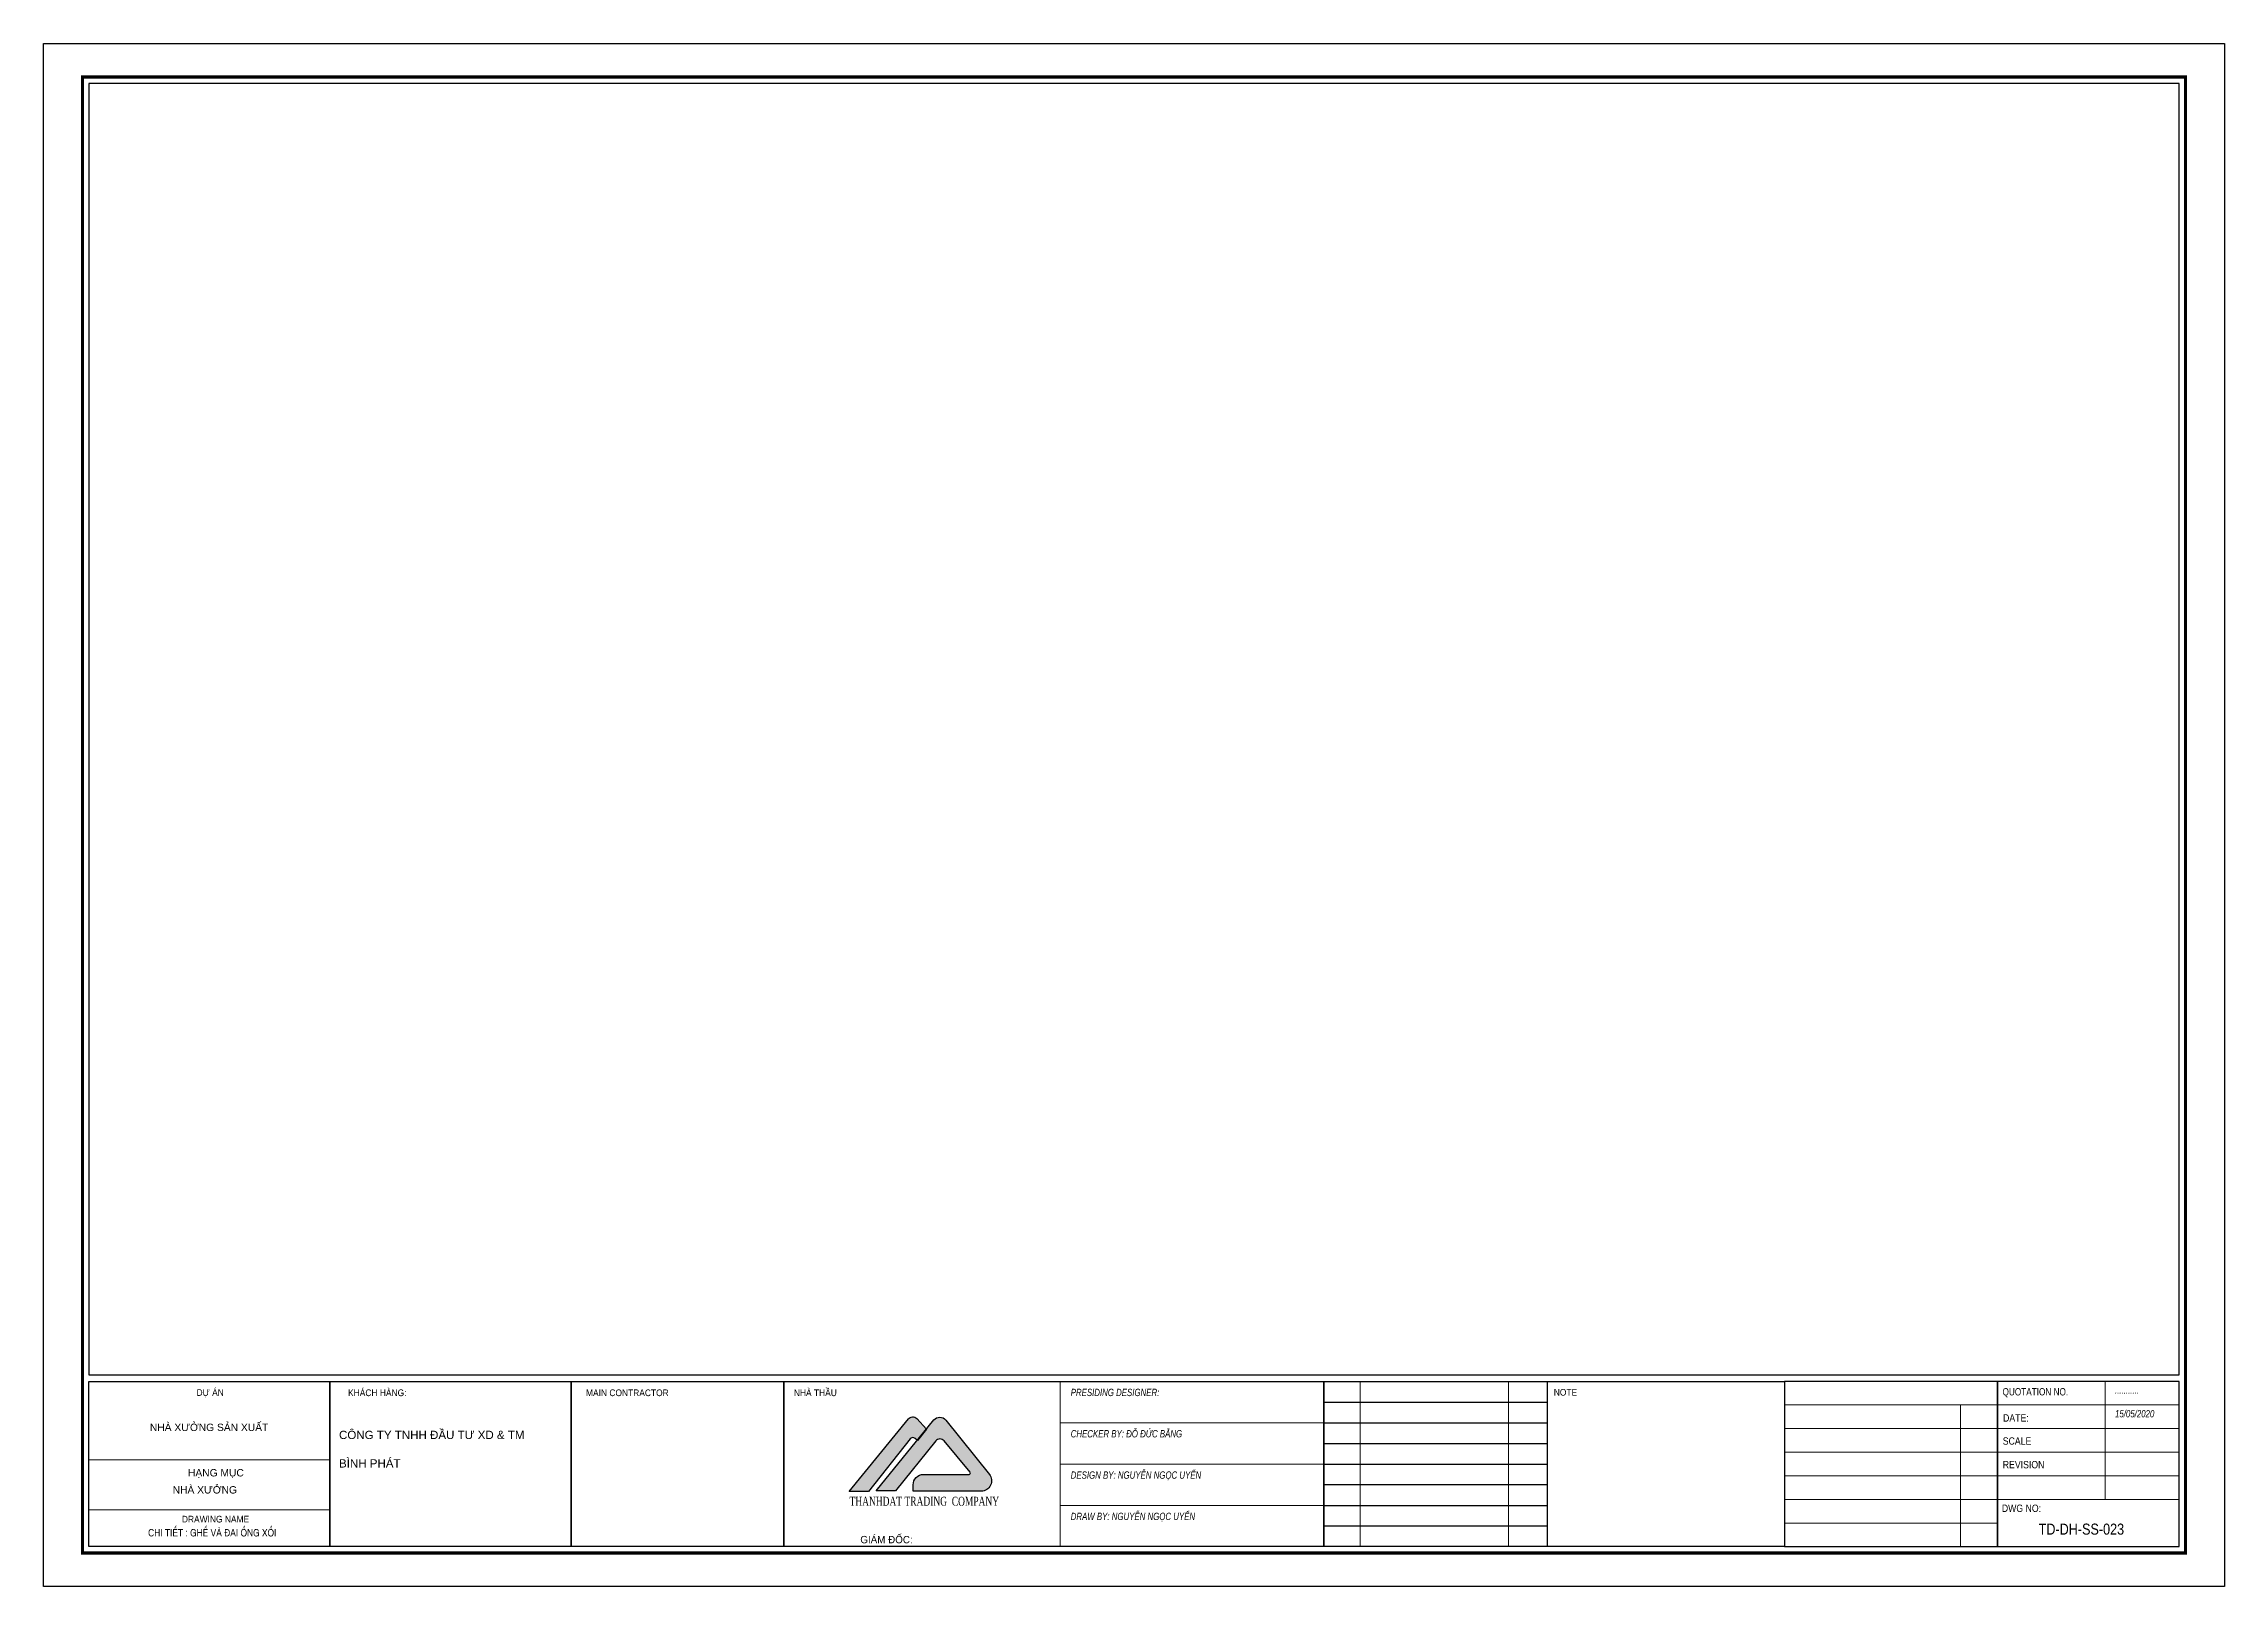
# Paper-space layout 'Layout1' of a CAD drawing. Header units: inches, sheet in millimetres. Extents: x 7 to 601, y 3 to 423.
import ezdxf
from ezdxf.enums import TextEntityAlignment as Align

# ---------------------------------------------------------------- set-up
doc = ezdxf.new("R2010")
doc.units = ezdxf.units.IN
doc.header["$MEASUREMENT"] = 0
for name, color, linetype in [('2', 2, 'Continuous'), ('251', 251, 'Continuous'), ('3', 3, 'Continuous'), ('7', 7, 'Continuous'), ('BAO KHUNG', 31, 'Continuous')]:
    doc.layers.add(name, color=color, linetype=linetype)
doc.layers.add('S-Hatch', color=8, linetype='Continuous', lineweight=9)
doc.styles.add('ADESK1', font='')
doc.styles.add('ST1', font='times.ttf', dxfattribs={"width": 0.7})
doc.styles.add('style1', font='')
doc.styles.add('style2', font='')
doc.styles.add('TIEU DE', font='', dxfattribs={"width": 0.8})
doc.styles.get('ADESK1').set_extended_font_data('.VnArialH')
doc.styles.get('style1').set_extended_font_data('.VnAvantH')
doc.styles.get('style2').set_extended_font_data('.VnAvantH', italic=True)
doc.styles.get('TIEU DE').set_extended_font_data('.VnArial NarrowH')

# ---------------------------------------------------------------- blocks, each defined once
blk = doc.blocks.new('A$C0C1A110F')
for color, points in [(5, [(236.05, 40.14, -0.415055), (237.37, 40.3), (238.02, 39.78), (240.46, 42.78), (237.81, 45.66, 0.456469), (235.54, 45.6), (219.41, 25.83), (224.71, 25.83)]), (240, [(245.3, 39.61), (252.35, 31.08, -0.634504), (252.06, 30.47), (239.66, 30.47, 0.414214), (236.85, 27.66), (236.85, 25.92), (255.41, 25.92, 0.629547), (257.6, 30.49), (245.72, 45.29, 0.477369), (242.51, 45.3), (240.46, 42.78), (238.05, 39.75), (238.02, 39.78), (226.79, 25.99), (232.05, 25.99), (242.98, 39.59, -0.475047)])]:
    blk.add_hatch(color=color).paths.add_polyline_path(points)
at = {"color": 5}
blk.add_lwpolyline([(224.71, 25.83), (219.41, 25.83), (235.54, 45.6, -0.456469), (237.81, 45.66), (240.46, 42.78), (238.05, 39.75), (237.37, 40.3, 0.415055), (236.05, 40.14), (224.71, 25.83)], format="xyb", dxfattribs=at)
at = {"color": 240}
blk.add_lwpolyline([(226.79, 25.99), (242.51, 45.3, -0.477369), (245.72, 45.29), (257.6, 30.49, -0.629547), (255.41, 25.92), (236.85, 25.92), (236.85, 27.66, -0.414214), (239.66, 30.47), (252.06, 30.47, 0.634504), (252.35, 31.08), (245.3, 39.61, 0.475047), (242.98, 39.59), (232.05, 25.99), (226.79, 25.99)], format="xyb", dxfattribs=at)
at = {"layer": '2', "color": 157, "linetype": 'Continuous'}
blk.add_lwpolyline([(0, 420), (594, 420), (594, 0), (0, 0)], close=True, dxfattribs=at)
at = {"layer": '251', "linetype": 'Continuous'}
for p, q in [((348.7, 50.19), (409.67, 50.19)), ((348.7, 44.56), (409.67, 44.56)), ((348.7, 38.94), (409.67, 38.94)), ((348.7, 33.31), (409.67, 33.31)), ((348.7, 27.69), (409.67, 27.69)), ((348.7, 22.06), (409.67, 22.06)), ((348.7, 16.44), (409.67, 16.44))]:
    blk.add_line(p, q, dxfattribs=at)
at = {"layer": '7', "color": 147, "linetype": 'Continuous'}
blk.add_lwpolyline([(12.33, 57.61), (581.67, 57.61), (581.67, 409.19), (12.33, 409.19)], close=True, dxfattribs=at)
at = {"layer": 'BAO KHUNG', "color": 7}
blk.add_line((409.67, 10.81), (409.67, 55.81), dxfattribs=at)
at = {"layer": 'BAO KHUNG', "color": 167, "linetype": 'Continuous', "const_width": 0.871}
blk.add_lwpolyline([(10.59, 9.07), (583.41, 9.07), (583.41, 410.93), (10.59, 410.93)], close=True, dxfattribs=at)
at = {"layer": 'BAO KHUNG', "color": 7}
for points in [[(12.33, 55.81), (78, 55.81), (78, 10.81), (12.33, 10.81)], [(78, 55.81), (143.67, 55.81), (143.67, 10.81), (78, 10.81)], [(143.67, 55.81), (201.66, 55.81), (201.66, 10.81), (143.67, 10.81)], [(201.66, 55.81), (348.7, 55.81), (348.7, 10.81), (201.66, 10.81)], [(348.7, 55.81), (474.14, 55.81), (474.14, 10.81), (348.7, 10.81)], [(474.14, 10.81), (532.16, 10.81), (532.16, 55.81), (474.14, 55.81)], [(532.16, 10.81), (581.67, 10.81), (581.67, 55.81), (532.16, 55.81)]]:
    blk.add_lwpolyline(points, close=True, dxfattribs=at)
at = {"layer": 'S-Hatch'}
for p, q in [((276.85, 10.81), (276.85, 55.81)), ((358.63, 55.81), (358.63, 10.81)), ((398.97, 55.81), (398.97, 10.81)), ((561.54, 55.81), (561.54, 23.67)), ((474.14, 49.38), (532.16, 49.38)), ((522.13, 10.81), (522.13, 49.38)), ((532.16, 49.38), (581.67, 49.38)), ((348.7, 44.56), (276.85, 44.56)), ((474.14, 42.95), (532.16, 42.95)), ((532.16, 42.95), (581.67, 42.95)), ((474.14, 36.52), (532.16, 36.52)), ((532.16, 36.52), (581.67, 36.52)), ((12.33, 34.43), (78, 34.43)), ((348.7, 33.31), (276.85, 33.31)), ((474.14, 30.1), (532.16, 30.1)), ((532.16, 30.1), (581.67, 30.1)), ((78, 20.88), (12.33, 20.88)), ((348.7, 22.06), (276.85, 22.06)), ((474.14, 23.67), (532.16, 23.67)), ((532.16, 23.67), (581.67, 23.67)), ((474.14, 17.24), (532.16, 17.24))]:
    blk.add_line(p, q, dxfattribs=at)
at = {"color": 9, "insert": (219.52, 24.4), "char_height": 2.4375, "width": 88.1371, "attachment_point": 1, "rotation": 0.00004, "style": 'ST1'}
blk.add_mtext('{\\C5;\\c16515851;THANHDAT TRADING\\C3;  \\C1;COMPANY}', dxfattribs=at)
at = {"layer": 'BAO KHUNG', "color": 135, "linetype": 'Continuous', "style": 'ADESK1', "width": 0.9}
blk.add_text('Dù ¸N', height=1.822, dxfattribs=at).set_placement((45.37, 51.86), align=Align.CENTER)
for s, p in [('KH¸CH HµNG: ', (82.93, 51.79)), ('MAIN CONTRACTOR', (147.74, 51.79)), ('NHµ THÇU', (204.35, 51.79)), ('NOTE', (411.34, 51.92)), ('DRAWING NAME', (37.66, 17.39))]:
    blk.add_text(s, height=1.822, dxfattribs=at).set_placement(p)
at = {"layer": 'BAO KHUNG', "color": 34, "linetype": 'Continuous', "style": 'style2', "width": 0.8}
for s, p in [('PRESIDING DESIGNER:', (279.76, 51.8)), ('15/05/2020', (564.21, 46.01)), ('...........', (564.21, 52.44)), ('CHECKER BY: §ç §øC B»NG', (279.76, 40.55)), ('DESIGN BY: NGUYÔN NGäC UYÓN', (279.76, 29.3)), ('DRAW BY: NGUYÔN NGäC UYÓN', (279.76, 18.05))]:
    blk.add_text(s, height=2, dxfattribs=at).set_placement(p)
at = {"layer": 'BAO KHUNG', "color": 135, "style": 'ADESK1'}
for s, width, p in [('QUOTATION NO.', 0.8, (533.57, 51.98)), ('DATE:', 0.85, (533.72, 44.85)), ('SCALE', 0.85, (533.63, 38.57)), ('REVISION', 0.85, (533.63, 32.14)), ('DWG NO:', 0.85, (533.38, 20.26))]:
    blk.add_text(s, height=2, dxfattribs=dict(at, width=width)).set_placement(p)
for s, height, p in [('NHµ X¦ëNG S¶N XUÊT', 2, (28.94, 42.29)), ('C¤NG TY TNHH §ÇU T¦ XD & tm ', 2.25, (80.46, 40.11)), ('H¹NG MôC', 2, (39.32, 29.93)), ('B×NH PH¸T', 2.25, (80.46, 32.36)), ('NHµ X¦ëNG', 2, (35.15, 25.28))]:
    blk.add_text(s, height=height, dxfattribs=at).set_placement(p)
at = {"layer": 'BAO KHUNG', "color": 34, "linetype": 'Continuous', "style": 'style1'}
blk.add_text('GI¸M §èC: ', height=2, dxfattribs=at).set_placement((222.45, 11.73))
blk = doc.blocks.new('A$C56FE247F')
at = {"layer": '2'}
ref = blk.add_blockref('A$C0C1A110F', (0, 0), dxfattribs=dict(at, rotation=359.9999624935737))
ref.add_attrib('TENBANVE', 'CHI TIÕT : GHÕ Vµ §AI èNG XèI', dxfattribs={"layer": '3', "ltscale": 0.5, "height": 2, "rotation": 359.99996, "style": 'TIEU DE'}).set_placement((45.93, 14.6), align=Align.MIDDLE_CENTER)
ref.add_attrib('STT', 'TD-DH-SS-023', dxfattribs={"layer": '3', "ltscale": 0.5, "height": 3, "rotation": 359.99996, "style": 'TIEU DE'}).set_placement((555.05, 15.58), align=Align.MIDDLE_CENTER)

psp = doc.layouts.get("Layout1")

# ---------------------------------------------------------------- block references
at = {"color": 9}
psp.add_blockref('A$C56FE247F', (7.02, 3.05), dxfattribs=at)

# ---------------------------------------------------------------- viewports
at = {"layer": '0', "color": 9, "view_target_point": (269007.6703, -37316.3947)}
psp.add_viewport(center=(304.02, 236.45), size=(569.34, 351.5802), view_center_point=(12134.2383, 864.5094), view_height=218.549298, dxfattribs=at)

doc.saveas('drawing.dxf')
